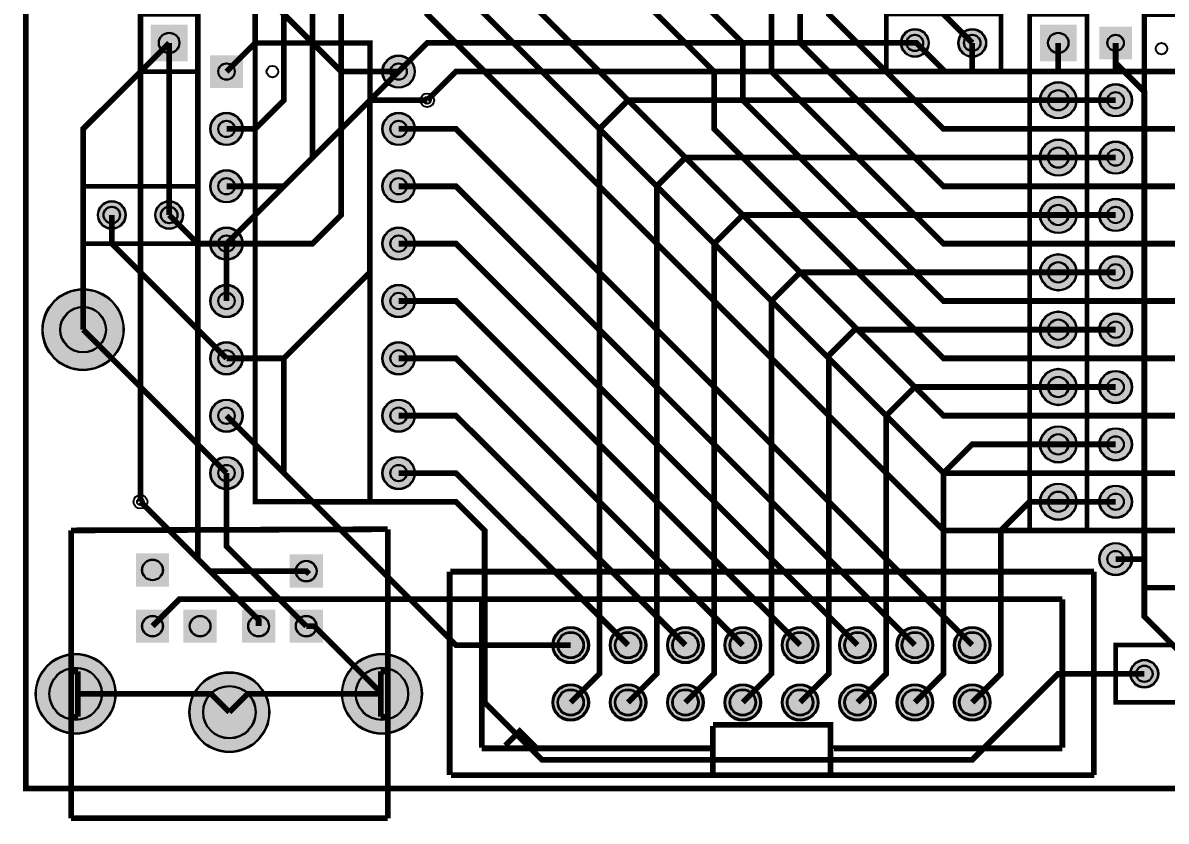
# Model space of a CAD drawing. Header units: millimetres. Extents: x 0 to 244, y -1 to 136.
# Drawn here: x -0.1 to 50.5, y -1.4 to 33.9 of the extents above; entities that cross this region are included whole.
import ezdxf

# ---------------------------------------------------------------- set-up
doc = ezdxf.new("R2010")
doc.units = ezdxf.units.MM
for name, color, linetype, true_color in [('BoardOutLine', 7, 'Continuous', 0xff00ff), ('BottomLayer', 7, 'Continuous', 0x0000ff), ('BottomSilkLayer', 7, 'Continuous', 0x66cc33), ('BottomSolderMaskLayer', 7, 'Continuous', 0xaa00ff), ('Hole', 7, 'Continuous', 0x222222), ('Multi-Layer', 7, 'Continuous', 0xc0c0c0), ('TopLayer', 7, 'Continuous', 0xff0000), ('TopSilkLayer', 7, 'Continuous', 0xffcc00), ('TopSolderMaskLayer', 7, 'Continuous', 0x800080)]:
    doc.layers.add(name, color=color, linetype=linetype, true_color=true_color)

msp = doc.modelspace()

# ---------------------------------------------------------------- hatches: boundary and pattern name
at = {"layer": 'BottomSolderMaskLayer'}
for points in [[(7.162814325628688, 33.83286766573531), (7.162814325628688, 32.207264414528936), (5.537211074422203, 32.207264414528936), (5.537211074422203, 33.83286766573531)], [(38.74777749555491, 33.020066040132065, 1), (39.992379984759886, 33.020066040132065, 1)], [(41.28778257556527, 33.020066040132065, 1), (42.532385064770246, 33.020066040132065, 1)], [(46.53289306578631, 33.83286766573531), (46.53289306578631, 32.207264414528936), (44.90728981457937, 32.207264414528936), (44.90728981457937, 33.83286766573531)], [(48.98399796799595, 33.74396748793504), (48.98399796799595, 32.296164592329205), (47.53619507239, 32.296164592329205), (47.53619507239, 33.74396748793504)], [(9.61391922783855, 32.47396494792986), (9.61391922783855, 31.02616205232414), (8.166116332232605, 31.02616205232414), (8.166116332232605, 32.47396494792986)], [(15.78613157226308, 31.750063500127, 1), (17.23393446786887, 31.750063500127, 1)], [(44.90728981457959, 30.480060960121932, 1), (46.53289306578609, 30.480060960121932, 1)], [(47.53619507239008, 30.480060960121932, 1), (48.98399796799587, 30.480060960121932, 1)], [(8.166116332232683, 29.210058420116866, 1), (9.613919227838473, 29.210058420116866, 1)], [(15.78613157226308, 29.210058420116866, 1), (17.23393446786887, 29.210058420116866, 1)], [(44.90728981457959, 27.9400558801118, 1), (46.53289306578609, 27.9400558801118, 1)], [(47.53619507239008, 27.9400558801118, 1), (48.98399796799587, 27.9400558801118, 1)], [(8.166116332232683, 26.670053340106733, 1), (9.613919227838473, 26.670053340106733, 1)], [(15.78613157226308, 26.670053340106733, 1), (17.23393446786887, 26.670053340106733, 1)], [(3.187706375412823, 25.400050800101667, 1), (4.432308864617802, 25.400050800101667, 1)], [(5.727711455422956, 25.400050800101667, 1), (6.972313944627935, 25.400050800101667, 1)], [(44.90728981457959, 25.400050800101667, 1), (46.53289306578609, 25.400050800101667, 1)], [(47.53619507239008, 25.400050800101667, 1), (48.98399796799587, 25.400050800101667, 1)], [(8.166116332232683, 24.1300482600966, 1), (9.613919227838473, 24.1300482600966, 1)], [(15.78613157226308, 24.1300482600966, 1), (17.23393446786887, 24.1300482600966, 1)], [(44.90728981457959, 22.860045720091534, 1), (46.53289306578609, 22.860045720091534, 1)], [(47.53619507239008, 22.860045720091534, 1), (48.98399796799587, 22.860045720091534, 1)], [(8.166116332232683, 21.590043180086354, 1), (9.613919227838473, 21.590043180086354, 1)], [(15.78613157226308, 21.590043180086354, 1), (17.23393446786887, 21.590043180086354, 1)], [(0.7366014732029187, 20.320040640081288, 1), (4.343408686817346, 20.320040640081288, 1)], [(44.90728981457959, 20.320040640081288, 1), (46.53289306578609, 20.320040640081288, 1)], [(47.53619507239008, 20.320040640081288, 1), (48.98399796799587, 20.320040640081288, 1)], [(8.166116332232683, 19.050038100076222, 1), (9.613919227838473, 19.050038100076222, 1)], [(15.78613157226308, 19.050038100076222, 1), (17.23393446786887, 19.050038100076222, 1)], [(44.90728981457959, 17.780035560071155, 1), (46.53289306578609, 17.780035560071155, 1)], [(47.53619507239008, 17.780035560071155, 1), (48.98399796799587, 17.780035560071155, 1)], [(8.166116332232683, 16.51003302006609, 1), (9.613919227838473, 16.51003302006609, 1)], [(15.78613157226308, 16.51003302006609, 1), (17.23393446786887, 16.51003302006609, 1)], [(44.90728981457959, 15.240030480061023, 1), (46.53289306578609, 15.240030480061023, 1)], [(47.53619507239008, 15.240030480061023, 1), (48.98399796799587, 15.240030480061023, 1)], [(8.166116332232683, 13.970027940055957, 1), (9.613919227838473, 13.970027940055957, 1)], [(15.78613157226308, 13.970027940055957, 1), (17.23393446786887, 13.970027940055957, 1)], [(44.90728981457959, 12.70002540005089, 1), (46.53289306578609, 12.70002540005089, 1)], [(47.53619507239008, 12.70002540005089, 1), (48.98399796799587, 12.70002540005089, 1)], [(47.53619507239008, 10.160020320040644, 1), (48.98399796799587, 10.160020320040644, 1)], [(6.350012700025445, 8.940817881635894), (4.876809753619682, 8.940817881635894), (4.876809753619682, 10.414020828041657), (6.350012700025445, 10.414020828041657)], [(13.1572263144526, 8.890017780035578), (11.684023368046837, 8.890017780035578), (11.684023368046837, 10.363220726441455), (13.1572263144526, 10.363220726441455)], [(6.350012700025445, 6.4516129032258505), (4.876809753619682, 6.4516129032258505), (4.876809753619682, 7.924815849631727), (6.350012700025445, 7.924815849631727)], [(8.458216916433685, 6.4516129032258505), (6.9850139700279215, 6.4516129032258505), (6.9850139700279215, 7.924815849631727), (8.458216916433685, 7.924815849631727)], [(11.049022098044134, 6.4516129032258505), (9.57581915163837, 6.4516129032258505), (9.57581915163837, 7.924815849631727), (11.049022098044134, 7.924815849631727)], [(13.1572263144526, 6.4516129032258505), (11.684023368046837, 6.4516129032258505), (11.684023368046837, 7.924815849631727), (13.1572263144526, 7.924815849631727)], [(23.31724663449335, 6.350012700025445, 1), (24.94284988569985, 6.350012700025445, 1)], [(25.857251714503484, 6.350012700025445, 1), (27.482854965709983, 6.350012700025445, 1)], [(28.397256794513616, 6.350012700025445, 1), (30.022860045720115, 6.350012700025445, 1)], [(30.93726187452375, 6.350012700025445, 1), (32.56286512573025, 6.350012700025445, 1)], [(33.47726695453388, 6.350012700025445, 1), (35.10287020574038, 6.350012700025445, 1)], [(36.017272034544014, 6.350012700025445, 1), (37.64287528575051, 6.350012700025445, 1)], [(38.55727711455415, 6.350012700025445, 1), (40.182880365760646, 6.350012700025445, 1)], [(41.09728219456451, 6.350012700025445, 1), (42.722885445771006, 6.350012700025445, 1)], [(0.4343408686816568, 4.191008382016776, 1), (3.98526797053586, 4.191008382016776, 1)], [(13.997967995935992, 4.191008382016776, 1), (17.548895097790197, 4.191008382016776, 1)], [(48.907797815595664, 5.080010160020379, 1), (50.15240030480064, 5.080010160020379, 1)], [(7.241554483108926, 3.378206756413647, 1), (10.792481584963129, 3.378206756413647, 1)], [(23.31724663449335, 3.8100076200153126, 1), (24.94284988569985, 3.8100076200153126, 1)], [(25.857251714503484, 3.8100076200153126, 1), (27.482854965709983, 3.8100076200153126, 1)], [(28.397256794513616, 3.8100076200153126, 1), (30.022860045720115, 3.8100076200153126, 1)], [(30.93726187452375, 3.8100076200153126, 1), (32.56286512573025, 3.8100076200153126, 1)], [(33.47726695453388, 3.8100076200153126, 1), (35.10287020574038, 3.8100076200153126, 1)], [(36.017272034544014, 3.8100076200153126, 1), (37.64287528575051, 3.8100076200153126, 1)], [(38.55727711455415, 3.8100076200153126, 1), (40.182880365760646, 3.8100076200153126, 1)], [(41.09728219456451, 3.8100076200153126, 1), (42.722885445771006, 3.8100076200153126, 1)]]:
    msp.add_hatch(color=256, dxfattribs=at).paths.add_polyline_path(points)
at = {"layer": 'Multi-Layer'}
for points in [[(7.137414274828643, 33.80746761493526), (7.137414274828643, 32.23266446532898), (5.562611125222247, 32.23266446532898), (5.562611125222247, 33.80746761493526)], [(38.77317754635501, 33.020066040132065, 1), (39.966979933959784, 33.020066040132065, 1)], [(41.31318262636537, 33.020066040132065, 1), (42.506985013970144, 33.020066040132065, 1)], [(46.50749301498604, 33.80746761493526), (46.50749301498604, 32.23266446532898), (44.93268986537964, 32.23266446532898), (44.93268986537964, 33.80746761493526)], [(48.9585979171959, 33.71856743713488), (48.9585979171959, 32.32156464312936), (47.56159512319027, 32.32156464312936), (47.56159512319027, 33.71856743713488)], [(9.588519177038279, 32.44856489712981), (9.588519177038279, 31.051562103124297), (8.191516383032877, 31.051562103124297), (8.191516383032877, 32.44856489712981)], [(15.811531623063182, 31.750063500127, 1), (17.20853441706877, 31.750063500127, 1)], [(44.93268986537969, 30.480060960121932, 1), (46.50749301498599, 30.480060960121932, 1)], [(47.56159512319018, 30.480060960121932, 1), (48.95859791719577, 30.480060960121932, 1)], [(8.191516383032784, 29.210058420116866, 1), (9.588519177038371, 29.210058420116866, 1)], [(15.811531623063182, 29.210058420116866, 1), (17.20853441706877, 29.210058420116866, 1)], [(44.93268986537969, 27.9400558801118, 1), (46.50749301498599, 27.9400558801118, 1)], [(47.56159512319018, 27.9400558801118, 1), (48.95859791719577, 27.9400558801118, 1)], [(8.191516383032784, 26.670053340106733, 1), (9.588519177038371, 26.670053340106733, 1)], [(15.811531623063182, 26.670053340106733, 1), (17.20853441706877, 26.670053340106733, 1)], [(3.2131064262129247, 25.400050800101667, 1), (4.4069088138177, 25.400050800101667, 1)], [(5.753111506223058, 25.400050800101667, 1), (6.9469138938278325, 25.400050800101667, 1)], [(44.93268986537969, 25.400050800101667, 1), (46.50749301498599, 25.400050800101667, 1)], [(47.56159512319018, 25.400050800101667, 1), (48.95859791719577, 25.400050800101667, 1)], [(8.191516383032784, 24.1300482600966, 1), (9.588519177038371, 24.1300482600966, 1)], [(15.811531623063182, 24.1300482600966, 1), (17.20853441706877, 24.1300482600966, 1)], [(44.93268986537969, 22.860045720091534, 1), (46.50749301498599, 22.860045720091534, 1)], [(47.56159512319018, 22.860045720091534, 1), (48.95859791719577, 22.860045720091534, 1)], [(8.191516383032784, 21.590043180086354, 1), (9.588519177038371, 21.590043180086354, 1)], [(15.811531623063182, 21.590043180086354, 1), (17.20853441706877, 21.590043180086354, 1)], [(44.93268986537969, 20.320040640081288, 1), (46.50749301498599, 20.320040640081288, 1)], [(47.56159512319018, 20.320040640081288, 1), (48.95859791719577, 20.320040640081288, 1)], [(8.191516383032784, 19.050038100076222, 1), (9.588519177038371, 19.050038100076222, 1)], [(15.811531623063182, 19.050038100076222, 1), (17.20853441706877, 19.050038100076222, 1)], [(44.93268986537969, 17.780035560071155, 1), (46.50749301498599, 17.780035560071155, 1)], [(47.56159512319018, 17.780035560071155, 1), (48.95859791719577, 17.780035560071155, 1)], [(8.191516383032784, 16.51003302006609, 1), (9.588519177038371, 16.51003302006609, 1)], [(15.811531623063182, 16.51003302006609, 1), (17.20853441706877, 16.51003302006609, 1)], [(44.93268986537969, 15.240030480061023, 1), (46.50749301498599, 15.240030480061023, 1)], [(47.56159512319018, 15.240030480061023, 1), (48.95859791719577, 15.240030480061023, 1)], [(8.191516383032784, 13.970027940055957, 1), (9.588519177038371, 13.970027940055957, 1)], [(15.811531623063182, 13.970027940055957, 1), (17.20853441706877, 13.970027940055957, 1)], [(44.93268986537969, 12.70002540005089, 1), (46.50749301498599, 12.70002540005089, 1)], [(47.56159512319018, 12.70002540005089, 1), (48.95859791719577, 12.70002540005089, 1)], [(47.56159512319018, 10.160020320040644, 1), (48.95859791719577, 10.160020320040644, 1)], [(6.324612649225401, 8.966217932435939), (4.902209804419726, 8.966217932435939), (4.902209804419726, 10.388620777241613), (6.324612649225401, 10.388620777241613)], [(13.131826263652556, 8.915417830835622), (11.709423418846882, 8.915417830835622), (11.709423418846882, 10.337820675641296), (13.131826263652556, 10.337820675641296)], [(6.324612649225401, 6.477012954025895), (4.902209804419726, 6.477012954025895), (4.902209804419726, 7.899415798831569), (6.324612649225401, 7.899415798831569)], [(8.43281686563364, 6.477012954025895), (7.010414020827966, 6.477012954025895), (7.010414020827966, 7.899415798831569), (8.43281686563364, 7.899415798831569)], [(11.02362204724409, 6.477012954025895), (9.601219202438415, 6.477012954025895), (9.601219202438415, 7.899415798831569), (11.02362204724409, 7.899415798831569)], [(13.131826263652556, 6.477012954025895), (11.709423418846882, 6.477012954025895), (11.709423418846882, 7.899415798831569), (13.131826263652556, 7.899415798831569)], [(23.368046736093554, 6.350012700025445, 1), (24.892049784099648, 6.350012700025445, 1)], [(25.908051816103686, 6.350012700025445, 1), (27.43205486410978, 6.350012700025445, 1)], [(28.44805689611382, 6.350012700025445, 1), (29.972059944119913, 6.350012700025445, 1)], [(30.98806197612395, 6.350012700025445, 1), (32.512065024130045, 6.350012700025445, 1)], [(33.528067056134084, 6.350012700025445, 1), (35.05207010414018, 6.350012700025445, 1)], [(36.06807213614422, 6.350012700025445, 1), (37.59207518415031, 6.350012700025445, 1)], [(38.60807721615435, 6.350012700025445, 1), (40.13208026416044, 6.350012700025445, 1)], [(41.14808229616471, 6.350012700025445, 1), (42.6720853441708, 6.350012700025445, 1)], [(0.4597409194817581, 4.191008382016776, 1), (3.9598679197357587, 4.191008382016776, 1)], [(14.023368046736094, 4.191008382016776, 1), (17.523495046990096, 4.191008382016776, 1)], [(48.933197866395766, 5.080010160020379, 1), (50.12700025400054, 5.080010160020379, 1)], [(7.266954533909027, 3.378206756413647, 1), (10.767081534163028, 3.378206756413647, 1)], [(23.368046736093554, 3.8100076200153126, 1), (24.892049784099648, 3.8100076200153126, 1)], [(25.908051816103686, 3.8100076200153126, 1), (27.43205486410978, 3.8100076200153126, 1)], [(28.44805689611382, 3.8100076200153126, 1), (29.972059944119913, 3.8100076200153126, 1)], [(30.98806197612395, 3.8100076200153126, 1), (32.512065024130045, 3.8100076200153126, 1)], [(33.528067056134084, 3.8100076200153126, 1), (35.05207010414018, 3.8100076200153126, 1)], [(36.06807213614422, 3.8100076200153126, 1), (37.59207518415031, 3.8100076200153126, 1)], [(38.60807721615435, 3.8100076200153126, 1), (40.13208026416044, 3.8100076200153126, 1)], [(41.14808229616471, 3.8100076200153126, 1), (42.6720853441708, 3.8100076200153126, 1)]]:
    msp.add_hatch(color=256, dxfattribs=at).paths.add_polyline_path(points)
at = {"layer": 'TopSolderMaskLayer'}
for points in [[(7.162814325628688, 33.83286766573531), (7.162814325628688, 32.207264414528936), (5.537211074422203, 32.207264414528936), (5.537211074422203, 33.83286766573531)], [(38.74777749555491, 33.020066040132065, 1), (39.992379984759886, 33.020066040132065, 1)], [(41.28778257556527, 33.020066040132065, 1), (42.532385064770246, 33.020066040132065, 1)], [(46.53289306578631, 33.83286766573531), (46.53289306578631, 32.207264414528936), (44.90728981457937, 32.207264414528936), (44.90728981457937, 33.83286766573531)], [(48.98399796799595, 33.74396748793504), (48.98399796799595, 32.296164592329205), (47.53619507239, 32.296164592329205), (47.53619507239, 33.74396748793504)], [(9.61391922783855, 32.47396494792986), (9.61391922783855, 31.02616205232414), (8.166116332232605, 31.02616205232414), (8.166116332232605, 32.47396494792986)], [(15.78613157226308, 31.750063500127, 1), (17.23393446786887, 31.750063500127, 1)], [(44.90728981457959, 30.480060960121932, 1), (46.53289306578609, 30.480060960121932, 1)], [(47.53619507239008, 30.480060960121932, 1), (48.98399796799587, 30.480060960121932, 1)], [(8.166116332232683, 29.210058420116866, 1), (9.613919227838473, 29.210058420116866, 1)], [(15.78613157226308, 29.210058420116866, 1), (17.23393446786887, 29.210058420116866, 1)], [(44.90728981457959, 27.9400558801118, 1), (46.53289306578609, 27.9400558801118, 1)], [(47.53619507239008, 27.9400558801118, 1), (48.98399796799587, 27.9400558801118, 1)], [(8.166116332232683, 26.670053340106733, 1), (9.613919227838473, 26.670053340106733, 1)], [(15.78613157226308, 26.670053340106733, 1), (17.23393446786887, 26.670053340106733, 1)], [(3.187706375412823, 25.400050800101667, 1), (4.432308864617802, 25.400050800101667, 1)], [(5.727711455422956, 25.400050800101667, 1), (6.972313944627935, 25.400050800101667, 1)], [(44.90728981457959, 25.400050800101667, 1), (46.53289306578609, 25.400050800101667, 1)], [(47.53619507239008, 25.400050800101667, 1), (48.98399796799587, 25.400050800101667, 1)], [(8.166116332232683, 24.1300482600966, 1), (9.613919227838473, 24.1300482600966, 1)], [(15.78613157226308, 24.1300482600966, 1), (17.23393446786887, 24.1300482600966, 1)], [(44.90728981457959, 22.860045720091534, 1), (46.53289306578609, 22.860045720091534, 1)], [(47.53619507239008, 22.860045720091534, 1), (48.98399796799587, 22.860045720091534, 1)], [(8.166116332232683, 21.590043180086354, 1), (9.613919227838473, 21.590043180086354, 1)], [(15.78613157226308, 21.590043180086354, 1), (17.23393446786887, 21.590043180086354, 1)], [(0.7366014732029187, 20.320040640081288, 1), (4.343408686817346, 20.320040640081288, 1)], [(44.90728981457959, 20.320040640081288, 1), (46.53289306578609, 20.320040640081288, 1)], [(47.53619507239008, 20.320040640081288, 1), (48.98399796799587, 20.320040640081288, 1)], [(8.166116332232683, 19.050038100076222, 1), (9.613919227838473, 19.050038100076222, 1)], [(15.78613157226308, 19.050038100076222, 1), (17.23393446786887, 19.050038100076222, 1)], [(44.90728981457959, 17.780035560071155, 1), (46.53289306578609, 17.780035560071155, 1)], [(47.53619507239008, 17.780035560071155, 1), (48.98399796799587, 17.780035560071155, 1)], [(8.166116332232683, 16.51003302006609, 1), (9.613919227838473, 16.51003302006609, 1)], [(15.78613157226308, 16.51003302006609, 1), (17.23393446786887, 16.51003302006609, 1)], [(44.90728981457959, 15.240030480061023, 1), (46.53289306578609, 15.240030480061023, 1)], [(47.53619507239008, 15.240030480061023, 1), (48.98399796799587, 15.240030480061023, 1)], [(8.166116332232683, 13.970027940055957, 1), (9.613919227838473, 13.970027940055957, 1)], [(15.78613157226308, 13.970027940055957, 1), (17.23393446786887, 13.970027940055957, 1)], [(44.90728981457959, 12.70002540005089, 1), (46.53289306578609, 12.70002540005089, 1)], [(47.53619507239008, 12.70002540005089, 1), (48.98399796799587, 12.70002540005089, 1)], [(47.53619507239008, 10.160020320040644, 1), (48.98399796799587, 10.160020320040644, 1)], [(6.350012700025445, 8.940817881635894), (4.876809753619682, 8.940817881635894), (4.876809753619682, 10.414020828041657), (6.350012700025445, 10.414020828041657)], [(13.1572263144526, 8.890017780035578), (11.684023368046837, 8.890017780035578), (11.684023368046837, 10.363220726441455), (13.1572263144526, 10.363220726441455)], [(6.350012700025445, 6.4516129032258505), (4.876809753619682, 6.4516129032258505), (4.876809753619682, 7.924815849631727), (6.350012700025445, 7.924815849631727)], [(8.458216916433685, 6.4516129032258505), (6.9850139700279215, 6.4516129032258505), (6.9850139700279215, 7.924815849631727), (8.458216916433685, 7.924815849631727)], [(11.049022098044134, 6.4516129032258505), (9.57581915163837, 6.4516129032258505), (9.57581915163837, 7.924815849631727), (11.049022098044134, 7.924815849631727)], [(13.1572263144526, 6.4516129032258505), (11.684023368046837, 6.4516129032258505), (11.684023368046837, 7.924815849631727), (13.1572263144526, 7.924815849631727)], [(23.31724663449335, 6.350012700025445, 1), (24.94284988569985, 6.350012700025445, 1)], [(25.857251714503484, 6.350012700025445, 1), (27.482854965709983, 6.350012700025445, 1)], [(28.397256794513616, 6.350012700025445, 1), (30.022860045720115, 6.350012700025445, 1)], [(30.93726187452375, 6.350012700025445, 1), (32.56286512573025, 6.350012700025445, 1)], [(33.47726695453388, 6.350012700025445, 1), (35.10287020574038, 6.350012700025445, 1)], [(36.017272034544014, 6.350012700025445, 1), (37.64287528575051, 6.350012700025445, 1)], [(38.55727711455415, 6.350012700025445, 1), (40.182880365760646, 6.350012700025445, 1)], [(41.09728219456451, 6.350012700025445, 1), (42.722885445771006, 6.350012700025445, 1)], [(0.4343408686816568, 4.191008382016776, 1), (3.98526797053586, 4.191008382016776, 1)], [(13.997967995935992, 4.191008382016776, 1), (17.548895097790197, 4.191008382016776, 1)], [(48.907797815595664, 5.080010160020379, 1), (50.15240030480064, 5.080010160020379, 1)], [(7.241554483108926, 3.378206756413647, 1), (10.792481584963129, 3.378206756413647, 1)], [(23.31724663449335, 3.8100076200153126, 1), (24.94284988569985, 3.8100076200153126, 1)], [(25.857251714503484, 3.8100076200153126, 1), (27.482854965709983, 3.8100076200153126, 1)], [(28.397256794513616, 3.8100076200153126, 1), (30.022860045720115, 3.8100076200153126, 1)], [(30.93726187452375, 3.8100076200153126, 1), (32.56286512573025, 3.8100076200153126, 1)], [(33.47726695453388, 3.8100076200153126, 1), (35.10287020574038, 3.8100076200153126, 1)], [(36.017272034544014, 3.8100076200153126, 1), (37.64287528575051, 3.8100076200153126, 1)], [(38.55727711455415, 3.8100076200153126, 1), (40.182880365760646, 3.8100076200153126, 1)], [(41.09728219456451, 3.8100076200153126, 1), (42.722885445771006, 3.8100076200153126, 1)]]:
    msp.add_hatch(color=256, dxfattribs=at).paths.add_polyline_path(points)

# ---------------------------------------------------------------- linework, layer by layer
at = {"layer": 'BoardOutLine', "const_width": 0.25400050800101603}
msp.add_lwpolyline([(0.12700025400056347, 0), (239.9034798069597, 0), (239.9034798069597, 129.9212598425197), (0, 129.9212598425197), (0, 0), (0.12700025400056347, 0)], close=True, dxfattribs=at)
at = {"layer": 'BottomLayer', "const_width": 0.25400050800101603}
for points in [[(55.8801117602236, 10.160020320040644), (54.61010922021842, 11.43002286004571), (40.640081280162576, 11.43002286004571), (17.780035560071155, 34.290068580137245), (17.780035560071155, 64.77012954025918), (19.050038100076108, 66.04013208026424), (24.1300482600966, 66.04013208026424)], [(55.8801117602236, 12.70002540005089), (54.61010922021842, 13.970027940055957), (40.640081280162576, 13.970027940055957), (19.050038100076108, 35.56007112014231), (19.050038100076108, 62.23012446024893), (20.320040640081288, 63.500127000254), (24.1300482600966, 63.500127000254)], [(55.8801117602236, 15.240030480061023), (54.61010922021842, 16.51003302006609), (40.640081280162576, 16.51003302006609), (20.320040640081288, 36.83007366014738), (20.320040640081288, 59.6901193802388), (21.590043180086468, 60.960121920243864), (24.1300482600966, 60.960121920243864)], [(24.1300482600966, 58.42011684023373), (22.86004572009142, 58.42011684023373), (21.590043180086468, 57.150114300228665), (21.590043180086468, 38.100076200152444), (22.86004572009142, 36.83007366014738), (25.400050800101553, 36.83007366014738), (30.480060960122046, 31.750063500127), (30.480060960122046, 29.210058420116866), (40.640081280162576, 19.050038100076222), (54.61010922021842, 19.050038100076222), (55.8801117602236, 17.780035560071155)], [(24.1300482600966, 55.8801117602236), (22.86004572009142, 54.61010922021853), (22.86004572009142, 40.13208026416055), (23.622047244094574, 39.37007874015751), (25.400050800101553, 39.37007874015751), (31.750063500127, 33.020066040132065), (31.750063500127, 30.480060960121932), (40.640081280162576, 21.590043180086354), (54.61010922021842, 21.590043180086354), (55.8801117602236, 20.320040640081288)], [(33.02006604013218, 33.020066040132065), (33.02006604013218, 49.530099060198154), (34.29006858013713, 50.80010160020322), (34.29006858013713, 54.73710947421898)], [(5.080010160020265, 12.70002540005089), (5.080010160020265, 12.70002540005089), (5.080010160020265, 49.530099060198154), (6.350012700025445, 50.80010160020322)], [(8.890017780035578, 48.26009652019309), (7.620015240030398, 46.99009398018802), (7.620015240030398, 10.160020320040644), (10.312420624841252, 7.4676149352299035), (10.312420624841252, 7.188214376428846)], [(37.54127508255033, 40.640081280162576), (37.54127508255033, 37.38887477774949), (41.910083820167756, 33.020066040132065)], [(55.8801117602236, 25.400050800101667), (54.61010922021842, 26.670053340106733), (40.640081280162576, 26.670053340106733), (34.29006858013713, 33.020066040132065), (34.29006858013713, 36.83007366014738)], [(16.510033020065976, 31.750063500127), (13.970027940055843, 31.750063500127), (10.160020320040758, 35.56007112014231), (8.890017780035578, 35.56007112014231)], [(55.8801117602236, 27.9400558801118), (54.61010922021842, 29.210058420116866), (40.640081280162576, 29.210058420116866), (35.56007112014231, 34.290068580137245), (35.56007112014231, 35.56007112014231)], [(55.8801117602236, 22.860045720091534), (54.61010922021842, 24.1300482600966), (40.640081280162576, 24.1300482600966), (33.02006604013218, 31.750063500127), (33.02006604013218, 33.020066040132065)], [(39.370078740157396, 33.020066040132065), (39.4354838709678, 33.020066040132065), (40.70548641097275, 31.750063500127)], [(55.8801117602236, 33.020066040132065), (54.61010922021842, 31.750063500127), (45.72009144018284, 31.750063500127), (45.72009144018284, 33.020066040132065)], [(45.72009144018284, 31.750063500127), (40.640081280162576, 31.750063500127)], [(17.780035560071155, 30.480060960121932), (15.240030480061023, 30.480060960121932), (8.890017780035578, 24.1300482600966)], [(16.510033020065976, 29.210058420116866), (19.050038100076108, 29.210058420116866), (41.910083820167756, 6.350012700025445)], [(16.510033020065976, 26.670053340106733), (19.050038100076108, 26.670053340106733), (39.370078740157396, 6.350012700025445)], [(16.510033020065976, 24.1300482600966), (19.050038100076108, 24.1300482600966), (36.830073660147264, 6.350012700025445)], [(16.510033020065976, 21.590043180086354), (19.050038100076108, 21.590043180086354), (34.29006858013713, 6.350012700025445)], [(16.510033020065976, 19.050038100076222), (19.050038100076108, 19.050038100076222), (31.750063500127, 6.350012700025445)], [(8.890017780035578, 16.51003302006609), (19.050038100076108, 6.350012700025445), (24.1300482600966, 6.350012700025445)], [(16.510033020065976, 16.51003302006609), (19.050038100076108, 16.51003302006609), (29.210058420116866, 6.350012700025445)], [(8.890017780035578, 13.970027940055957), (8.890017780035578, 10.718821437642873), (12.420624841249719, 7.188214376428846)], [(16.510033020065976, 13.970027940055957), (19.050038100076108, 13.970027940055957), (26.670053340106733, 6.350012700025445)]]:
    msp.add_lwpolyline(points, dxfattribs=at)
at = {"layer": 'BottomSilkLayer', "const_width": 0.25400050800101603}
for points in [[(2.0066040132080616, 11.43002286004571), (2.0066040132080616, 5.181610363220784)], [(16.027432054863993, 3.1750063500127226), (16.027432054863993, 11.480822961645913)], [(2.0066040132080616, 5.181610363220784), (2.0066040132080616, 3.1750063500127226)], [(2.3114046228092775, 5.181610363220784), (2.0066040132080616, 5.181610363220784)], [(2.3114046228092775, 3.1750063500127226), (2.3114046228092775, 5.181610363220784)], [(15.722631445263005, 3.1750063500127226), (15.722631445263005, 5.181610363220784)], [(15.722631445263005, 5.181610363220784), (15.976631953263905, 5.181610363220784)], [(2.0066040132080616, 3.1750063500127226), (2.0066040132080616, -1.3208026416051553)], [(2.0066040132080616, 3.1750063500127226), (2.3114046228092775, 3.1750063500127226)], [(16.027432054863993, 3.1750063500127226), (15.722631445263005, 3.1750063500127226)], [(16.027432054863993, -1.3208026416051553), (16.027432054863993, 3.1750063500127226)]]:
    msp.add_lwpolyline(points, dxfattribs=at)
at = {"layer": 'BottomSolderMaskLayer'}
for centre, radius in [((6.350012700025445, 33.020066040132065), 0.45883962735667416), ((39.370078740157396, 33.020066040132065), 0.6223012446024894), ((41.910083820167756, 33.020066040132065), 0.6223012446024894), ((45.72009144018284, 33.020066040132065), 0.45883962735667416), ((39.370078740157396, 33.020066040132065), 0.3707326563589298), ((41.910083820167756, 33.020066040132065), 0.3707326563589298), ((48.260096520192974, 33.020066040132065), 0.3685316461542015), ((16.510033020065976, 31.750063500127), 0.7239014478028958), ((8.890017780035578, 31.750063500127), 0.3685316461542015), ((16.510033020065976, 31.750063500127), 0.3685316461542015), ((45.72009144018284, 30.480060960121932), 0.8128016256032513), ((45.72009144018284, 30.480060960121932), 0.45883962735667416), ((48.260096520192974, 30.480060960121932), 0.7239014478028958), ((48.260096520192974, 30.480060960121932), 0.3685316461542015), ((8.890017780035578, 29.210058420116866), 0.7239014478028958), ((16.510033020065976, 29.210058420116866), 0.7239014478028958), ((8.890017780035578, 29.210058420116866), 0.3685316461542015), ((16.510033020065976, 29.210058420116866), 0.3685316461542015), ((45.72009144018284, 27.9400558801118), 0.8128016256032513), ((45.72009144018284, 27.9400558801118), 0.45883962735667416), ((48.260096520192974, 27.9400558801118), 0.7239014478028958), ((48.260096520192974, 27.9400558801118), 0.3685316461542015), ((8.890017780035578, 26.670053340106733), 0.7239014478028958), ((16.510033020065976, 26.670053340106733), 0.7239014478028958), ((8.890017780035578, 26.670053340106733), 0.3685316461542015), ((16.510033020065976, 26.670053340106733), 0.3685316461542015), ((3.8100076200153126, 25.400050800101667), 0.6223012446024894), ((6.350012700025445, 25.400050800101667), 0.6223012446024894), ((45.72009144018284, 25.400050800101667), 0.8128016256032513), ((45.72009144018284, 25.400050800101667), 0.45883962735667416), ((48.260096520192974, 25.400050800101667), 0.7239014478028958), ((3.8100076200153126, 25.400050800101667), 0.3707326563589298), ((6.350012700025445, 25.400050800101667), 0.3707326563589298), ((48.260096520192974, 25.400050800101667), 0.3685316461542015), ((8.890017780035578, 24.1300482600966), 0.7239014478028958), ((16.510033020065976, 24.1300482600966), 0.7239014478028958), ((8.890017780035578, 24.1300482600966), 0.3685316461542015), ((16.510033020065976, 24.1300482600966), 0.3685316461542015), ((45.72009144018284, 22.860045720091534), 0.8128016256032513), ((45.72009144018284, 22.860045720091534), 0.45883962735667416), ((48.260096520192974, 22.860045720091534), 0.7239014478028958), ((48.260096520192974, 22.860045720091534), 0.3685316461542015), ((8.890017780035578, 21.590043180086354), 0.7239014478028958), ((16.510033020065976, 21.590043180086354), 0.7239014478028958), ((2.5400050800101326, 20.320040640081288), 1.803403606807214), ((8.890017780035578, 21.590043180086354), 0.3685316461542015), ((16.510033020065976, 21.590043180086354), 0.3685316461542015), ((2.5400050800101326, 20.320040640081288), 1.0142857142857142), ((45.72009144018284, 20.320040640081288), 0.8128016256032513), ((45.72009144018284, 20.320040640081288), 0.45883962735667416), ((48.260096520192974, 20.320040640081288), 0.7239014478028958), ((48.260096520192974, 20.320040640081288), 0.3685316461542015), ((8.890017780035578, 19.050038100076222), 0.7239014478028958), ((16.510033020065976, 19.050038100076222), 0.7239014478028958), ((8.890017780035578, 19.050038100076222), 0.3685316461542015), ((16.510033020065976, 19.050038100076222), 0.3685316461542015), ((45.72009144018284, 17.780035560071155), 0.8128016256032513), ((45.72009144018284, 17.780035560071155), 0.45883962735667416), ((48.260096520192974, 17.780035560071155), 0.7239014478028958), ((48.260096520192974, 17.780035560071155), 0.3685316461542015), ((8.890017780035578, 16.51003302006609), 0.7239014478028958), ((16.510033020065976, 16.51003302006609), 0.7239014478028958), ((8.890017780035578, 16.51003302006609), 0.3685316461542015), ((16.510033020065976, 16.51003302006609), 0.3685316461542015), ((45.72009144018284, 15.240030480061023), 0.8128016256032513), ((45.72009144018284, 15.240030480061023), 0.45883962735667416), ((48.260096520192974, 15.240030480061023), 0.7239014478028958), ((48.260096520192974, 15.240030480061023), 0.3685316461542015), ((8.890017780035578, 13.970027940055957), 0.7239014478028958), ((16.510033020065976, 13.970027940055957), 0.7239014478028958), ((8.890017780035578, 13.970027940055957), 0.3685316461542015), ((16.510033020065976, 13.970027940055957), 0.3685316461542015), ((45.72009144018284, 12.70002540005089), 0.8128016256032513), ((48.260096520192974, 12.70002540005089), 0.7239014478028958), ((45.72009144018284, 12.70002540005089), 0.45883962735667416), ((48.260096520192974, 12.70002540005089), 0.3685316461542015), ((48.260096520192974, 10.160020320040644), 0.7239014478028958), ((5.613411226822336, 9.677419354838776), 0.4656373598461483), ((48.260096520192974, 10.160020320040644), 0.3685316461542015), ((12.420624841249719, 9.626619253238573), 0.4656373598461483), ((5.613411226822336, 7.188214376428846), 0.4656373598461483), ((7.72161544323103, 7.188214376428846), 0.4656373598461483), ((10.312420624841252, 7.188214376428846), 0.4656373598461483), ((12.420624841249719, 7.188214376428846), 0.4656373598461483), ((24.1300482600966, 6.350012700025445), 0.8128016256032513), ((26.670053340106733, 6.350012700025445), 0.8128016256032513), ((29.210058420116866, 6.350012700025445), 0.8128016256032513), ((31.750063500127, 6.350012700025445), 0.8128016256032513), ((34.29006858013713, 6.350012700025445), 0.8128016256032513), ((36.830073660147264, 6.350012700025445), 0.8128016256032513), ((39.370078740157396, 6.350012700025445), 0.8128016256032513), ((41.910083820167756, 6.350012700025445), 0.8128016256032513), ((24.1300482600966, 6.350012700025445), 0.5865718398103464), ((26.670053340106733, 6.350012700025445), 0.5865718398103464), ((29.210058420116866, 6.350012700025445), 0.5865718398103464), ((31.750063500127, 6.350012700025445), 0.5865718398103464), ((34.29006858013713, 6.350012700025445), 0.5865718398103464), ((36.830073660147264, 6.350012700025445), 0.5865718398103464), ((39.370078740157396, 6.350012700025445), 0.5865718398103464), ((41.910083820167756, 6.350012700025445), 0.5865718398103464), ((2.2098044196087585, 4.191008382016776), 1.7754635509271017), ((15.773431546863094, 4.191008382016776), 1.7754635509271017), ((49.530099060198154, 5.080010160020379), 0.6223012446024894), ((2.2098044196087585, 4.191008382016776), 1.167322189506498), ((9.017018034036028, 3.378206756413647), 1.7754635509271017), ((15.773431546863094, 4.191008382016776), 1.167322189506498), ((49.530099060198154, 5.080010160020379), 0.3707326563589298), ((24.1300482600966, 3.8100076200153126), 0.8128016256032513), ((26.670053340106733, 3.8100076200153126), 0.8128016256032513), ((29.210058420116866, 3.8100076200153126), 0.8128016256032513), ((31.750063500127, 3.8100076200153126), 0.8128016256032513), ((34.29006858013713, 3.8100076200153126), 0.8128016256032513), ((36.830073660147264, 3.8100076200153126), 0.8128016256032513), ((39.370078740157396, 3.8100076200153126), 0.8128016256032513), ((41.910083820167756, 3.8100076200153126), 0.8128016256032513), ((9.017018034036028, 3.378206756413647), 1.167322189506498), ((24.1300482600966, 3.8100076200153126), 0.5865718398103464), ((26.670053340106733, 3.8100076200153126), 0.5865718398103464), ((29.210058420116866, 3.8100076200153126), 0.5865718398103464), ((31.750063500127, 3.8100076200153126), 0.5865718398103464), ((34.29006858013713, 3.8100076200153126), 0.5865718398103464), ((36.830073660147264, 3.8100076200153126), 0.5865718398103464), ((39.370078740157396, 3.8100076200153126), 0.5865718398103464), ((41.910083820167756, 3.8100076200153126), 0.5865718398103464)]:
    msp.add_circle(centre, radius, dxfattribs=at)
at = {"layer": 'Hole'}
for centre in [(17.780035560071155, 30.480060960121932), (5.080010160020265, 12.70002540005089)]:
    msp.add_circle(centre, 0.15240030480060962, dxfattribs=at)
at = {"layer": 'Multi-Layer'}
for centre, radius in [((6.350012700025445, 33.020066040132065), 0.4445008890017781), ((39.370078740157396, 33.020066040132065), 0.5969011938023877), ((41.910083820167756, 33.020066040132065), 0.5969011938023877), ((45.72009144018284, 33.020066040132065), 0.4445008890017781), ((39.370078740157396, 33.020066040132065), 0.35560071120142245), ((41.910083820167756, 33.020066040132065), 0.35560071120142245), ((48.260096520192974, 33.020066040132065), 0.35560071120142245), ((16.510033020065976, 31.750063500127), 0.6985013970027941), ((8.890017780035578, 31.750063500127), 0.35560071120142245), ((16.510033020065976, 31.750063500127), 0.35560071120142245), ((45.72009144018284, 30.480060960121932), 0.7874015748031498), ((45.72009144018284, 30.480060960121932), 0.4445008890017781), ((48.260096520192974, 30.480060960121932), 0.6985013970027941), ((17.780035560071155, 30.480060960121932), 0.30480060960121924), ((48.260096520192974, 30.480060960121932), 0.35560071120142245), ((8.890017780035578, 29.210058420116866), 0.6985013970027941), ((16.510033020065976, 29.210058420116866), 0.6985013970027941), ((8.890017780035578, 29.210058420116866), 0.35560071120142245), ((16.510033020065976, 29.210058420116866), 0.35560071120142245), ((45.72009144018284, 27.9400558801118), 0.7874015748031498), ((45.72009144018284, 27.9400558801118), 0.4445008890017781), ((48.260096520192974, 27.9400558801118), 0.6985013970027941), ((48.260096520192974, 27.9400558801118), 0.35560071120142245), ((8.890017780035578, 26.670053340106733), 0.6985013970027941), ((16.510033020065976, 26.670053340106733), 0.6985013970027941), ((8.890017780035578, 26.670053340106733), 0.35560071120142245), ((16.510033020065976, 26.670053340106733), 0.35560071120142245), ((3.8100076200153126, 25.400050800101667), 0.5969011938023877), ((6.350012700025445, 25.400050800101667), 0.5969011938023877), ((45.72009144018284, 25.400050800101667), 0.7874015748031498), ((45.72009144018284, 25.400050800101667), 0.4445008890017781), ((48.260096520192974, 25.400050800101667), 0.6985013970027941), ((3.8100076200153126, 25.400050800101667), 0.35560071120142245), ((6.350012700025445, 25.400050800101667), 0.35560071120142245), ((48.260096520192974, 25.400050800101667), 0.35560071120142245), ((8.890017780035578, 24.1300482600966), 0.6985013970027941), ((16.510033020065976, 24.1300482600966), 0.6985013970027941), ((8.890017780035578, 24.1300482600966), 0.35560071120142245), ((16.510033020065976, 24.1300482600966), 0.35560071120142245), ((45.72009144018284, 22.860045720091534), 0.7874015748031498), ((45.72009144018284, 22.860045720091534), 0.4445008890017781), ((48.260096520192974, 22.860045720091534), 0.6985013970027941), ((48.260096520192974, 22.860045720091534), 0.35560071120142245), ((8.890017780035578, 21.590043180086354), 0.6985013970027941), ((16.510033020065976, 21.590043180086354), 0.6985013970027941), ((2.5400050800101326, 20.320040640081288), 1.7780035560071124), ((8.890017780035578, 21.590043180086354), 0.35560071120142245), ((16.510033020065976, 21.590043180086354), 0.35560071120142245), ((2.5400050800101326, 20.320040640081288), 1), ((45.72009144018284, 20.320040640081288), 0.7874015748031498), ((45.72009144018284, 20.320040640081288), 0.4445008890017781), ((48.260096520192974, 20.320040640081288), 0.6985013970027941), ((48.260096520192974, 20.320040640081288), 0.35560071120142245), ((8.890017780035578, 19.050038100076222), 0.6985013970027941), ((16.510033020065976, 19.050038100076222), 0.6985013970027941), ((8.890017780035578, 19.050038100076222), 0.35560071120142245), ((16.510033020065976, 19.050038100076222), 0.35560071120142245), ((45.72009144018284, 17.780035560071155), 0.7874015748031498), ((45.72009144018284, 17.780035560071155), 0.4445008890017781), ((48.260096520192974, 17.780035560071155), 0.6985013970027941), ((48.260096520192974, 17.780035560071155), 0.35560071120142245), ((8.890017780035578, 16.51003302006609), 0.6985013970027941), ((8.890017780035578, 16.51003302006609), 0.35560071120142245), ((16.510033020065976, 16.51003302006609), 0.6985013970027941), ((16.510033020065976, 16.51003302006609), 0.35560071120142245), ((45.72009144018284, 15.240030480061023), 0.7874015748031498), ((48.260096520192974, 15.240030480061023), 0.6985013970027941), ((45.72009144018284, 15.240030480061023), 0.4445008890017781), ((48.260096520192974, 15.240030480061023), 0.35560071120142245), ((8.890017780035578, 13.970027940055957), 0.6985013970027941), ((8.890017780035578, 13.970027940055957), 0.35560071120142245), ((16.510033020065976, 13.970027940055957), 0.6985013970027941), ((16.510033020065976, 13.970027940055957), 0.35560071120142245), ((45.72009144018284, 12.70002540005089), 0.7874015748031498), ((48.260096520192974, 12.70002540005089), 0.6985013970027941), ((5.080010160020265, 12.70002540005089), 0.30480060960121924), ((45.72009144018284, 12.70002540005089), 0.4445008890017781), ((48.260096520192974, 12.70002540005089), 0.35560071120142245), ((48.260096520192974, 10.160020320040644), 0.6985013970027941), ((5.613411226822336, 9.677419354838776), 0.4495808991617984), ((48.260096520192974, 10.160020320040644), 0.35560071120142245), ((12.420624841249719, 9.626619253238573), 0.4495808991617984), ((5.613411226822336, 7.188214376428846), 0.4495808991617984), ((7.72161544323103, 7.188214376428846), 0.4495808991617984), ((10.312420624841252, 7.188214376428846), 0.4495808991617984), ((12.420624841249719, 7.188214376428846), 0.4495808991617984), ((24.1300482600966, 6.350012700025445), 0.7620015240030481), ((26.670053340106733, 6.350012700025445), 0.7620015240030481), ((29.210058420116866, 6.350012700025445), 0.7620015240030481), ((31.750063500127, 6.350012700025445), 0.7620015240030481), ((34.29006858013713, 6.350012700025445), 0.7620015240030481), ((36.830073660147264, 6.350012700025445), 0.7620015240030481), ((39.370078740157396, 6.350012700025445), 0.7620015240030481), ((41.910083820167756, 6.350012700025445), 0.7620015240030481), ((24.1300482600966, 6.350012700025445), 0.5499110998221998), ((26.670053340106733, 6.350012700025445), 0.5499110998221998), ((29.210058420116866, 6.350012700025445), 0.5499110998221998), ((31.750063500127, 6.350012700025445), 0.5499110998221998), ((34.29006858013713, 6.350012700025445), 0.5499110998221998), ((36.830073660147264, 6.350012700025445), 0.5499110998221998), ((39.370078740157396, 6.350012700025445), 0.5499110998221998), ((41.910083820167756, 6.350012700025445), 0.5499110998221998), ((2.2098044196087585, 4.191008382016776), 1.7500635001270004), ((15.773431546863094, 4.191008382016776), 1.7500635001270004), ((49.530099060198154, 5.080010160020379), 0.5969011938023877), ((2.2098044196087585, 4.191008382016776), 1.1506223012446026), ((9.017018034036028, 3.378206756413647), 1.7500635001270004), ((15.773431546863094, 4.191008382016776), 1.1506223012446026), ((49.530099060198154, 5.080010160020379), 0.35560071120142245), ((24.1300482600966, 3.8100076200153126), 0.7620015240030481), ((26.670053340106733, 3.8100076200153126), 0.7620015240030481), ((29.210058420116866, 3.8100076200153126), 0.7620015240030481), ((31.750063500127, 3.8100076200153126), 0.7620015240030481), ((34.29006858013713, 3.8100076200153126), 0.7620015240030481), ((36.830073660147264, 3.8100076200153126), 0.7620015240030481), ((39.370078740157396, 3.8100076200153126), 0.7620015240030481), ((41.910083820167756, 3.8100076200153126), 0.7620015240030481), ((9.017018034036028, 3.378206756413647), 1.1506223012446026), ((24.1300482600966, 3.8100076200153126), 0.5499110998221998), ((26.670053340106733, 3.8100076200153126), 0.5499110998221998), ((29.210058420116866, 3.8100076200153126), 0.5499110998221998), ((31.750063500127, 3.8100076200153126), 0.5499110998221998), ((34.29006858013713, 3.8100076200153126), 0.5499110998221998), ((36.830073660147264, 3.8100076200153126), 0.5499110998221998), ((39.370078740157396, 3.8100076200153126), 0.5499110998221998), ((41.910083820167756, 3.8100076200153126), 0.5499110998221998)]:
    msp.add_circle(centre, radius, dxfattribs=at)
at = {"layer": 'TopLayer', "const_width": 0.25400050800101603}
for points in [[(8.890017780035578, 31.750063500127), (10.160020320040758, 33.020066040132065), (10.160020320040758, 66.04013208026424), (11.43002286004571, 67.31013462026931), (29.210058420116866, 67.31013462026931), (30.480060960122046, 68.58013716027438)], [(8.890017780035578, 29.210058420116866), (10.160020320040758, 29.210058420116866), (11.43002286004571, 30.480060960121932), (11.43002286004571, 63.500127000254), (12.70002540005089, 64.77012954025918), (26.670053340106733, 64.77012954025918), (30.480060960122046, 60.960121920243864)], [(8.890017780035578, 26.670053340106733), (11.43002286004571, 26.670053340106733), (12.70002540005089, 27.9400558801118), (12.70002540005089, 60.960121920243864), (13.970027940055843, 62.23012446024893), (26.670053340106733, 62.23012446024893), (30.480060960122046, 58.42011684023373)], [(30.480060960122046, 48.26009652019309), (30.480060960122046, 46.99009398018802), (15.240030480061023, 46.99009398018802), (13.970027940055843, 45.720091440182955), (13.970027940055843, 25.400050800101667), (12.70002540005089, 24.1300482600966), (8.890017780035578, 24.1300482600966)], [(2.5400050800101326, 20.320040640081288), (2.5400050800101326, 29.210058420116866), (6.350012700025445, 33.020066040132065)], [(6.350012700025445, 25.400050800101667), (6.350012700025445, 33.020066040132065)], [(16.510033020065976, 31.750063500127), (17.780035560071155, 33.020066040132065), (39.370078740157396, 33.020066040132065)], [(41.910083820167756, 33.020066040132065), (41.910083820167756, 31.750063500127), (48.260096520192974, 31.750063500127), (48.260096520192974, 33.020066040132065)], [(48.260096520192974, 10.160020320040644), (49.530099060198154, 10.160020320040644), (49.530099060198154, 30.86106172212351), (48.260096520192974, 32.131064262128575), (48.260096520192974, 33.020066040132065)], [(8.890017780035578, 19.050038100076222), (11.43002286004571, 19.050038100076222), (15.240030480061023, 22.860045720091534), (15.240030480061023, 30.480060960121932), (16.510033020065976, 31.750063500127)], [(41.910083820167756, 31.750063500127), (19.050038100076108, 31.750063500127), (17.780035560071155, 30.480060960121932)], [(48.260096520192974, 30.480060960121932), (26.670053340106733, 30.480060960121932), (25.400050800101553, 29.210058420116866), (25.400050800101553, 5.080010160020379), (24.1300482600966, 3.8100076200153126)], [(48.260096520192974, 27.9400558801118), (29.210058420116866, 27.9400558801118), (27.940055880111686, 26.670053340106733), (27.940055880111686, 5.080010160020379), (26.670053340106733, 3.8100076200153126)], [(3.8100076200153126, 25.400050800101667), (3.8100076200153126, 24.1300482600966), (8.890017780035578, 19.050038100076222)], [(6.350012700025445, 25.400050800101667), (7.620015240030398, 24.1300482600966), (8.890017780035578, 24.1300482600966)], [(48.260096520192974, 25.400050800101667), (31.750063500127, 25.400050800101667), (30.480060960122046, 24.1300482600966), (30.480060960122046, 5.080010160020379), (29.210058420116866, 3.8100076200153126)], [(8.890017780035578, 21.590043180086354), (8.890017780035578, 24.1300482600966)], [(48.260096520192974, 22.860045720091534), (34.29006858013713, 22.860045720091534), (33.02006604013218, 21.590043180086354), (33.02006604013218, 5.080010160020379), (31.750063500127, 3.8100076200153126)], [(8.890017780035578, 13.970027940055957), (2.5400050800101326, 20.320040640081288)], [(48.260096520192974, 20.320040640081288), (36.703073406146814, 20.320040640081288), (35.56007112014231, 19.177038354076785), (35.56007112014231, 5.080010160020379), (34.29006858013713, 3.8100076200153126)], [(11.43002286004571, 19.050038100076222), (11.43002286004571, 13.970027940055957), (12.70002540005089, 12.70002540005089), (19.050038100076108, 12.70002540005089), (20.320040640081288, 11.43002286004571), (20.320040640081288, 3.8100076200153126), (22.86004572009142, 1.2700025400050663), (41.910083820167756, 1.2700025400050663), (45.72009144018284, 5.080010160020379), (49.530099060198154, 5.080010160020379)], [(48.260096520192974, 17.780035560071155), (39.370078740157396, 17.780035560071155), (38.100076200152444, 16.51003302006609), (38.100076200152444, 5.080010160020379), (36.830073660147264, 3.8100076200153126)], [(48.260096520192974, 15.240030480061023), (41.910083820167756, 15.240030480061023), (40.640081280162576, 13.970027940055957), (40.640081280162576, 5.080010160020379), (39.370078740157396, 3.8100076200153126)], [(12.547625095250169, 9.49961899923801), (12.420624841249719, 9.626619253238573), (8.153416306832696, 9.626619253238573), (5.080010160020265, 12.70002540005089)], [(48.260096520192974, 12.70002540005089), (44.45008890017789, 12.70002540005089), (43.18008636017271, 11.43002286004571), (43.18008636017271, 5.080010160020379), (41.910083820167756, 3.8100076200153126)], [(49.530099060198154, 10.160020320040644), (49.530099060198154, 7.6200152400305114), (52.07010414020829, 5.080010160020379), (54.61010922021842, 5.080010160020379), (55.8801117602236, 3.8100076200153126), (55.8801117602236, 3.2613665227331694), (56.311912623825265, 2.8295656591312763)], [(5.613411226822336, 7.188214376428846), (6.807213614427383, 8.382016764033551), (20.320040640081288, 8.382016764033551), (20.320040640081288, 7.624841249682504)], [(12.420624841249719, 7.188214376428846), (12.776225552451251, 7.188214376428846), (15.773431546863094, 4.191008382016776)], [(2.2098044196087585, 4.191008382016776), (8.204216408432785, 4.191008382016776), (9.017018034036028, 3.378206756413647)], [(15.773431546863094, 4.191008382016776), (9.82981965963927, 4.191008382016776), (9.017018034036028, 3.378206756413647)]]:
    msp.add_lwpolyline(points, dxfattribs=at)
at = {"layer": 'TopSilkLayer'}
for points, const_width in [([(7.620015240030398, 31.750063500127), (5.080010160020265, 31.750063500127), (5.080010160020265, 34.290068580137245), (7.620015240030398, 34.290068580137245), (7.620015240030398, 32.38506477012959)], 0.20320040640081283), ([(46.99009398018802, 13.970027940055957), (46.99009398018802, 11.43002286004571), (44.45008890017789, 11.43002286004571), (44.45008890017789, 34.290068580137245), (46.99009398018802, 34.290068580137245), (46.99009398018802, 32.38506477012959)], 0.20320040640081283), ([(7.620015240030398, 31.750063500127), (7.620015240030398, 32.38506477012959)], 0.20299974599949203), ([(46.99009398018802, 13.970027940055957), (46.99009398018802, 32.38506477012959)], 0.20299974599949203), ([(16.027432054863993, 11.480822961645913), (2.0066040132080616, 11.43002286004571)], 0.25400050800101603), ([(2.0066040132080616, 11.43002286004571), (2.0066040132080616, -1.3208026416051553)], 0.25400050800101603), ([(16.027432054863993, -1.3208026416051553), (16.027432054863993, 11.48034036068077)], 0.25400050800101603), ([(18.770637541275164, 0.6012192024385286), (18.770637541275164, 9.601219202438529)], 0.25400050800101603), ([(18.798577597155372, 9.601219202438529), (47.29997459994934, 9.601219202438529)], 0.25400050800101603), ([(47.29489458978924, 9.601219202438529), (47.29489458978924, 0.6012192024385286)], 0.25400050800101603), ([(20.19304038608084, 1.803403606807251), (20.19304038608084, 8.37338074676154)], 0.25400050800101603), ([(20.20167640335285, 8.382016764033551), (45.90017780035555, 8.382016764033551)], 0.25400050800101603), ([(45.89789179578361, 8.37338074676154), (45.89789179578361, 1.803403606807251)], 0.25400050800101603), ([(21.234442468884936, 1.9050038100076563), (21.86944373888764, 2.5400050800102463), (22.555245110490205, 1.8542037084074536), (22.555245110490205, 1.8288036576072955)], 0.25400050800101603), ([(30.42926085852173, 2.819405638811304), (35.63627127254267, 2.819405638811304), (35.63627127254267, 0.6096012192025455), (35.66167132334249, 0.5842011684023873)], 0.25400050800101603), ([(30.42926085852173, 2.7686055372111014), (30.42926085852173, 0.6096012192025455)], 0.25400050800101603), ([(20.19304038608084, 1.7780035560070928), (30.403860807721685, 1.7780035560070928), (30.42926085852173, 1.803403606807251)], 0.25400050800101603), ([(35.66167132334249, 1.7526035052070483), (35.66167132334249, 1.7780035560070928), (45.89789179578361, 1.7780035560070928)], 0.25400050800101603), ([(18.823977647955417, 0.5842011684023873), (47.32004064008129, 0.5842011684023873)], 0.25400050800101603), ([(2.0066040132080616, -1.3208026416051553), (16.027432054863993, -1.3208026416051553)], 0.25400050800101603)]:
    msp.add_lwpolyline(points, dxfattribs=dict(at, const_width=const_width))
for points, const_width in [([(38.10261620523238, 31.75260350520705), (43.18262636525287, 31.75260350520705), (43.18262636525287, 34.292608585217295), (38.10261620523238, 34.292608585217295), (38.10261620523238, 31.75260350520705)], 0.20066040132080268), ([(49.530099060198154, 34.290068580137245), (49.530099060198154, 8.890017780035578), (54.61010922021842, 8.890017780035578), (54.61010922021842, 34.290068580137245), (49.530099060198154, 34.290068580137245)], 0.22860045720091443), ([(10.160020320040758, 33.020066040132065), (10.160020320040758, 12.70002540005089), (15.240030480061023, 12.70002540005089), (15.240030480061023, 33.020066040132065), (10.160020320040758, 33.020066040132065)], 0.22860045720091443), ([(2.542545085090296, 24.13258826517665), (7.622555245110561, 24.13258826517665), (7.622555245110561, 26.672593345186783), (2.542545085090296, 26.672593345186783), (2.542545085090296, 24.13258826517665)], 0.20066040132080268), ([(48.26263652527314, 3.8125476250953625), (53.3426466852934, 3.8125476250953625), (53.3426466852934, 6.352552705105495), (48.26263652527314, 6.352552705105495), (48.26263652527314, 3.8125476250953625)], 0.20066040132080268)]:
    msp.add_lwpolyline(points, close=True, dxfattribs=dict(at, const_width=const_width))
for centre in [(50.29210058420108, 32.76606553213105), (10.922021844043684, 31.750063500127)]:
    msp.add_circle(centre, 0.25400050800101603, dxfattribs=at)
at = {"layer": 'TopSolderMaskLayer'}
for centre, radius in [((6.350012700025445, 33.020066040132065), 0.45883962735667416), ((39.370078740157396, 33.020066040132065), 0.6223012446024894), ((41.910083820167756, 33.020066040132065), 0.6223012446024894), ((45.72009144018284, 33.020066040132065), 0.45883962735667416), ((39.370078740157396, 33.020066040132065), 0.3707326563589298), ((41.910083820167756, 33.020066040132065), 0.3707326563589298), ((48.260096520192974, 33.020066040132065), 0.3685316461542015), ((16.510033020065976, 31.750063500127), 0.7239014478028958), ((8.890017780035578, 31.750063500127), 0.3685316461542015), ((16.510033020065976, 31.750063500127), 0.3685316461542015), ((45.72009144018284, 30.480060960121932), 0.8128016256032513), ((45.72009144018284, 30.480060960121932), 0.45883962735667416), ((48.260096520192974, 30.480060960121932), 0.7239014478028958), ((48.260096520192974, 30.480060960121932), 0.3685316461542015), ((8.890017780035578, 29.210058420116866), 0.7239014478028958), ((16.510033020065976, 29.210058420116866), 0.7239014478028958), ((8.890017780035578, 29.210058420116866), 0.3685316461542015), ((16.510033020065976, 29.210058420116866), 0.3685316461542015), ((45.72009144018284, 27.9400558801118), 0.8128016256032513), ((45.72009144018284, 27.9400558801118), 0.45883962735667416), ((48.260096520192974, 27.9400558801118), 0.7239014478028958), ((48.260096520192974, 27.9400558801118), 0.3685316461542015), ((8.890017780035578, 26.670053340106733), 0.7239014478028958), ((16.510033020065976, 26.670053340106733), 0.7239014478028958), ((8.890017780035578, 26.670053340106733), 0.3685316461542015), ((16.510033020065976, 26.670053340106733), 0.3685316461542015), ((3.8100076200153126, 25.400050800101667), 0.6223012446024894), ((6.350012700025445, 25.400050800101667), 0.6223012446024894), ((45.72009144018284, 25.400050800101667), 0.8128016256032513), ((45.72009144018284, 25.400050800101667), 0.45883962735667416), ((48.260096520192974, 25.400050800101667), 0.7239014478028958), ((3.8100076200153126, 25.400050800101667), 0.3707326563589298), ((6.350012700025445, 25.400050800101667), 0.3707326563589298), ((48.260096520192974, 25.400050800101667), 0.3685316461542015), ((8.890017780035578, 24.1300482600966), 0.7239014478028958), ((16.510033020065976, 24.1300482600966), 0.7239014478028958), ((8.890017780035578, 24.1300482600966), 0.3685316461542015), ((16.510033020065976, 24.1300482600966), 0.3685316461542015), ((45.72009144018284, 22.860045720091534), 0.8128016256032513), ((45.72009144018284, 22.860045720091534), 0.45883962735667416), ((48.260096520192974, 22.860045720091534), 0.7239014478028958), ((48.260096520192974, 22.860045720091534), 0.3685316461542015), ((8.890017780035578, 21.590043180086354), 0.7239014478028958), ((16.510033020065976, 21.590043180086354), 0.7239014478028958), ((2.5400050800101326, 20.320040640081288), 1.803403606807214), ((8.890017780035578, 21.590043180086354), 0.3685316461542015), ((16.510033020065976, 21.590043180086354), 0.3685316461542015), ((2.5400050800101326, 20.320040640081288), 1.0142857142857142), ((45.72009144018284, 20.320040640081288), 0.8128016256032513), ((45.72009144018284, 20.320040640081288), 0.45883962735667416), ((48.260096520192974, 20.320040640081288), 0.7239014478028958), ((48.260096520192974, 20.320040640081288), 0.3685316461542015), ((8.890017780035578, 19.050038100076222), 0.7239014478028958), ((16.510033020065976, 19.050038100076222), 0.7239014478028958), ((8.890017780035578, 19.050038100076222), 0.3685316461542015), ((16.510033020065976, 19.050038100076222), 0.3685316461542015), ((45.72009144018284, 17.780035560071155), 0.8128016256032513), ((45.72009144018284, 17.780035560071155), 0.45883962735667416), ((48.260096520192974, 17.780035560071155), 0.7239014478028958), ((48.260096520192974, 17.780035560071155), 0.3685316461542015), ((8.890017780035578, 16.51003302006609), 0.7239014478028958), ((16.510033020065976, 16.51003302006609), 0.7239014478028958), ((8.890017780035578, 16.51003302006609), 0.3685316461542015), ((16.510033020065976, 16.51003302006609), 0.3685316461542015), ((45.72009144018284, 15.240030480061023), 0.8128016256032513), ((45.72009144018284, 15.240030480061023), 0.45883962735667416), ((48.260096520192974, 15.240030480061023), 0.7239014478028958), ((48.260096520192974, 15.240030480061023), 0.3685316461542015), ((8.890017780035578, 13.970027940055957), 0.7239014478028958), ((16.510033020065976, 13.970027940055957), 0.7239014478028958), ((8.890017780035578, 13.970027940055957), 0.3685316461542015), ((16.510033020065976, 13.970027940055957), 0.3685316461542015), ((45.72009144018284, 12.70002540005089), 0.8128016256032513), ((48.260096520192974, 12.70002540005089), 0.7239014478028958), ((45.72009144018284, 12.70002540005089), 0.45883962735667416), ((48.260096520192974, 12.70002540005089), 0.3685316461542015), ((48.260096520192974, 10.160020320040644), 0.7239014478028958), ((5.613411226822336, 9.677419354838776), 0.4656373598461483), ((48.260096520192974, 10.160020320040644), 0.3685316461542015), ((12.420624841249719, 9.626619253238573), 0.4656373598461483), ((5.613411226822336, 7.188214376428846), 0.4656373598461483), ((7.72161544323103, 7.188214376428846), 0.4656373598461483), ((10.312420624841252, 7.188214376428846), 0.4656373598461483), ((12.420624841249719, 7.188214376428846), 0.4656373598461483), ((24.1300482600966, 6.350012700025445), 0.8128016256032513), ((26.670053340106733, 6.350012700025445), 0.8128016256032513), ((29.210058420116866, 6.350012700025445), 0.8128016256032513), ((31.750063500127, 6.350012700025445), 0.8128016256032513), ((34.29006858013713, 6.350012700025445), 0.8128016256032513), ((36.830073660147264, 6.350012700025445), 0.8128016256032513), ((39.370078740157396, 6.350012700025445), 0.8128016256032513), ((41.910083820167756, 6.350012700025445), 0.8128016256032513), ((24.1300482600966, 6.350012700025445), 0.5865718398103464), ((26.670053340106733, 6.350012700025445), 0.5865718398103464), ((29.210058420116866, 6.350012700025445), 0.5865718398103464), ((31.750063500127, 6.350012700025445), 0.5865718398103464), ((34.29006858013713, 6.350012700025445), 0.5865718398103464), ((36.830073660147264, 6.350012700025445), 0.5865718398103464), ((39.370078740157396, 6.350012700025445), 0.5865718398103464), ((41.910083820167756, 6.350012700025445), 0.5865718398103464), ((2.2098044196087585, 4.191008382016776), 1.7754635509271017), ((15.773431546863094, 4.191008382016776), 1.7754635509271017), ((49.530099060198154, 5.080010160020379), 0.6223012446024894), ((2.2098044196087585, 4.191008382016776), 1.167322189506498), ((9.017018034036028, 3.378206756413647), 1.7754635509271017), ((15.773431546863094, 4.191008382016776), 1.167322189506498), ((49.530099060198154, 5.080010160020379), 0.3707326563589298), ((24.1300482600966, 3.8100076200153126), 0.8128016256032513), ((26.670053340106733, 3.8100076200153126), 0.8128016256032513), ((29.210058420116866, 3.8100076200153126), 0.8128016256032513), ((31.750063500127, 3.8100076200153126), 0.8128016256032513), ((34.29006858013713, 3.8100076200153126), 0.8128016256032513), ((36.830073660147264, 3.8100076200153126), 0.8128016256032513), ((39.370078740157396, 3.8100076200153126), 0.8128016256032513), ((41.910083820167756, 3.8100076200153126), 0.8128016256032513), ((9.017018034036028, 3.378206756413647), 1.167322189506498), ((24.1300482600966, 3.8100076200153126), 0.5865718398103464), ((26.670053340106733, 3.8100076200153126), 0.5865718398103464), ((29.210058420116866, 3.8100076200153126), 0.5865718398103464), ((31.750063500127, 3.8100076200153126), 0.5865718398103464), ((34.29006858013713, 3.8100076200153126), 0.5865718398103464), ((36.830073660147264, 3.8100076200153126), 0.5865718398103464), ((39.370078740157396, 3.8100076200153126), 0.5865718398103464), ((41.910083820167756, 3.8100076200153126), 0.5865718398103464)]:
    msp.add_circle(centre, radius, dxfattribs=at)

doc.saveas('drawing.dxf')
